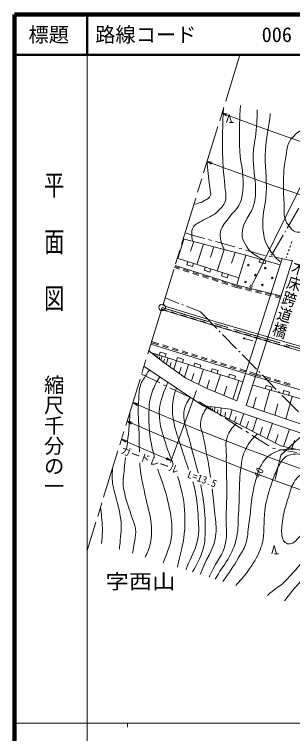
# Model space of a CAD drawing. Units: millimetres, scale not verified. Extents: x 40000 to 680000, y 20000 to 380000.
# Drawn here: x 40000 to 108792, y 202409 to 380000 of the extents above; entities that cross this region are included whole.
import ezdxf
from ezdxf.enums import TextEntityAlignment as Align

# ---------------------------------------------------------------- set-up
doc = ezdxf.new("R2010")
doc.units = ezdxf.units.MM
doc.header["$LTSCALE"] = 1000
doc.linetypes.add('CHAIN', pattern=[18.5, 12, -1.5, 3.5, -1.5])
for name, color, linetype, lineweight in [('M-BGD', 7, 'Continuous', 13), ('M-BMK', 2, 'CHAIN', 13), ('M-BMK-ROW', 30, 'Continuous', 13), ('M-BMK-SRVR', 3, 'Continuous', 13), ('M-STR-HTXT', 7, 'Continuous', 13), ('M-STR-STRC', 7, 'Continuous', 13), ('M-TTL', 2, 'Continuous', 140), ('M-TTL-BAND', 7, 'Continuous', 13), ('M-TTL-LINE', 7, 'Continuous', 50)]:
    doc.layers.add(name, color=color, linetype=linetype, lineweight=lineweight)
doc.layers.add('M-BMK-HTXT', color=7, linetype='Continuous')
doc.layers.add('M-TTL-TXT', color=7, linetype='Continuous')
doc.styles.add('@ＭＳ ゴシック', font='')
doc.styles.add('ＭＳ ゴシック', font='')
doc.styles.get('@ＭＳ ゴシック').set_extended_font_data('@MS Gothic')
doc.styles.get('ＭＳ ゴシック').set_extended_font_data('MS Gothic')

msp = doc.modelspace()

# ---------------------------------------------------------------- linework, layer by layer
at = {"layer": 'M-BGD'}
for p, q in [((92466, 353310), (93066, 355310)), ((93066, 355310), (93666, 353310)), ((93166, 353310), (94166, 353310)), ((110307, 332192), (107435, 327235)), ((106432, 325505), (103559, 320548)), ((107033, 326543), (106833, 326197)), ((81911, 324511), (80387, 319752)), ((81749, 324553), (97216, 320555)), ((84330, 323886), (83568, 321506)), ((86749, 323261), (85138, 318230)), ((108458, 323414), (108628, 323884)), ((89306, 322600), (88500, 320085)), ((91863, 321939), (90159, 316622)), ((107779, 321533), (107948, 322003)), ((108118, 322474), (108288, 322944)), ((80278, 319787), (95494, 314913)), ((94566, 321240), (93714, 318582)), ((94957, 284583), (106208, 319722)), ((97216, 320555), (105706, 318155)), ((107179, 319872), (107269, 320122)), ((107439, 320592), (107609, 321063)), ((82886, 318952), (82642, 318190)), ((82642, 318190), (84071, 317732)), ((84071, 317732), (84315, 318494)), ((97300, 283425), (108788, 319303)), ((100739, 319559), (100522, 318789)), ((100522, 318789), (101965, 318381)), ((101965, 318381), (102183, 319151)), ((80782, 317079), (79562, 317467)), ((80867, 317367), (79650, 317754)), ((83164, 316320), (81735, 316775)), ((83249, 316608), (81820, 317063)), ((85631, 315849), (84202, 316304)), ((87172, 317579), (86928, 316817)), ((86928, 316817), (88356, 316359)), ((88356, 316359), (88600, 317121)), ((91457, 316206), (91213, 315444)), ((108195, 317451), (108223, 317443)), ((85546, 315561), (84117, 316016)), ((87928, 314802), (86499, 315257)), ((88013, 315090), (86584, 315545)), ((90310, 314043), (88881, 314499)), ((90395, 314331), (88966, 314786)), ((91213, 315444), (92642, 314986)), ((92642, 314986), (92886, 315748)), ((92692, 313284), (91263, 313740)), ((92777, 313572), (91348, 314028)), ((94865, 312592), (93645, 312981)), ((94946, 312881), (93730, 313269)), ((96180, 312275), (94865, 312592)), ((96251, 312567), (94946, 312881)), ((98611, 311689), (97152, 312041)), ((98681, 311981), (97223, 312332)), ((101041, 311103), (99583, 311455)), ((101112, 311395), (99654, 311746)), ((103471, 310517), (102013, 310869)), ((103542, 310809), (102084, 311160)), ((77255, 309992), (80685, 308646)), ((105758, 309965), (104443, 310283)), ((105819, 310259), (104514, 310574)), ((105896, 309942), (105758, 309965)), ((105986, 310231), (105819, 310259)), ((76407, 307245), (77770, 306829)), ((81429, 308354), (81802, 308208)), ((82546, 307916), (85976, 306570)), ((78726, 306536), (80161, 306098)), ((81117, 305806), (82552, 305368)), ((85976, 306570), (90055, 302411)), ((83508, 305075), (84942, 304637)), ((85899, 304345), (87333, 303906)), ((88290, 303614), (89653, 303198)), ((89653, 303198), (91227, 302736)), ((92186, 302454), (93626, 302032)), ((90615, 301840), (90895, 301554)), ((91455, 300983), (94956, 297413)), ((94585, 301750), (96024, 301327)), ((96534, 300077), (96945, 300160)), ((96945, 300160), (96847, 299798)), ((96984, 301046), (98423, 300623)), ((99383, 300342), (100822, 299919)), ((75636, 298377), (73841, 298933)), ((75724, 298663), (73929, 299219)), ((78112, 297924), (76679, 298368)), ((98947, 299421), (96534, 300077)), ((96847, 299798), (96534, 300077)), ((101782, 299638), (103221, 299215)), ((104180, 298933), (105620, 298511)), ((73769, 296528), (73237, 296976)), ((76071, 296630), (75826, 295868)), ((77499, 296172), (76071, 296630)), ((78024, 297637), (76591, 298081)), ((80412, 296897), (78979, 297341)), ((80500, 297184), (79067, 297628)), ((82800, 296158), (81368, 296602)), ((82888, 296445), (81455, 296888)), ((95516, 296842), (95796, 296556)), ((106579, 298229), (108018, 297807)), ((96451, 289250), (73769, 296528)), ((74194, 296196), (74249, 296367)), ((74588, 295887), (74698, 296230)), ((74982, 295579), (75090, 295916)), ((75376, 295271), (75591, 295944)), ((75801, 294938), (75966, 295453)), ((76226, 294605), (76557, 295634)), ((76859, 294110), (77105, 294875)), ((77255, 295410), (77499, 296172)), ((77511, 293640), (78002, 295170)), ((80356, 295255), (80111, 294493)), ((81784, 294797), (80356, 295255)), ((85189, 295418), (83756, 295862)), ((85276, 295705), (83843, 296149)), ((87577, 294679), (86144, 295122)), ((87664, 294966), (86231, 295409)), ((96356, 295985), (99857, 292415)), ((72045, 293115), (86549, 283387)), ((78449, 292976), (78800, 294070)), ((79387, 292313), (80089, 294501)), ((81540, 294035), (81784, 294797)), ((82068, 290415), (83072, 293543)), ((84640, 293880), (84396, 293118)), ((86069, 293422), (84640, 293880)), ((85824, 292660), (86069, 293422)), ((89965, 293939), (88532, 294383)), ((90052, 294226), (88620, 294670)), ((92353, 293200), (90920, 293643)), ((92440, 293486), (91008, 293930)), ((94829, 292747), (93396, 293191)), ((80727, 291364), (81229, 292928)), ((83794, 289491), (84394, 291359)), ((85555, 288625), (86754, 292362)), ((88925, 292505), (88681, 291744)), ((90354, 292047), (88925, 292505)), ((90109, 291285), (90354, 292047)), ((94741, 292460), (93308, 292904)), ((97129, 291720), (95696, 292164)), ((97217, 292007), (95784, 292451)), ((99880, 290869), (98084, 291425)), ((99966, 291156), (98172, 291711)), ((100417, 291844), (100697, 291558)), ((87542, 287660), (88217, 289764)), ((89583, 286813), (90933, 291021)), ((93210, 291130), (92966, 290369)), ((94638, 290672), (93210, 291130)), ((94033, 284966), (95505, 289554)), ((94394, 289910), (94638, 290672)), ((100893, 290570), (99880, 290869)), ((100980, 290857), (99966, 291156)), ((101257, 290987), (104758, 287417)), ((103291, 289862), (101852, 290287)), ((103378, 290149), (101940, 290574)), ((105689, 289155), (104250, 289580)), ((105776, 289442), (104337, 289867)), ((91808, 285889), (92544, 288183)), ((102259, 288335), (102040, 287565)), ((103702, 287924), (102259, 288335)), ((103483, 287155), (103702, 287924)), ((108087, 288448), (106648, 288872)), ((108174, 288735), (106735, 289159)), ((101636, 281964), (103141, 287252)), ((105318, 286846), (105598, 286560)), ((106159, 285989), (110237, 281830)), ((106587, 287103), (106368, 286334)), ((108030, 286693), (106587, 287103)), ((107811, 285923), (108030, 286693)), ((99031, 282842), (99783, 285486)), ((107107, 280121), (108687, 285674)), ((87125, 283090), (87150, 283284)), ((87570, 282861), (87620, 283248)), ((88014, 282632), (88061, 282994)), ((88458, 282403), (88552, 283127)), ((88950, 282150), (89021, 282698)), ((89441, 281896), (89583, 282992)), ((90929, 281129), (91145, 282789)), ((104371, 281043), (105161, 283819)), ((90185, 281513), (90293, 282343)), ((92024, 280565), (92183, 281786)), ((93119, 280000), (93839, 282357)), ((94438, 279320), (94871, 280739)), ((95757, 278640), (96716, 281448)), ((97302, 277843), (97863, 279488)), ((98847, 277047), (99970, 280337)), ((102467, 275180), (103783, 279034)), ((100657, 276113), (101315, 278041)), ((106572, 273279), (108041, 277580)), ((104487, 274139), (105221, 276289)), ((110566, 275559), (105870, 271175)), ((108571, 272834), (109233, 274771)), ((105870, 271175), (104501, 265120)), ((103626, 246826), (104226, 248826)), ((104226, 248826), (104826, 246826)), ((104326, 246826), (105326, 246826))]:
    msp.add_line(p, q, dxfattribs=at)
for points in [[(95023, 313156), (95494, 314913), (97216, 320555)], [(106071, 310505), (105877, 310539), (95023, 313156), (79735, 318027)], [(76689, 308159), (89927, 304114), (110814, 297984), (149826, 287269), (172825, 281432), (192594, 277110), (218464, 272247), (234706, 269643), (267947, 265374), (281560, 264172), (303893, 262878), (322749, 262439), (347538, 262767), (367601, 263788), (392448, 265995), (410520, 268261), (426813, 270787), (443098, 273776), (466141, 278812)], [(76364, 307108), (89612, 303060), (110513, 296925), (149545, 286206), (172572, 280362), (192375, 276032), (218275, 271164), (234549, 268554), (267828, 264280), (281480, 263075), (303848, 261779), (322744, 261338), (347574, 261668), (367678, 262691), (392565, 264901), (410672, 267172), (426997, 269703), (443315, 272697), (466397, 277742)], [(402213, 256145), (399574, 255823), (376358, 253553), (351288, 252332), (327090, 251802), (302737, 252195), (278667, 253759), (266252, 254848), (254676, 256089), (216245, 261729), (205256, 263703), (201173, 264079), (185968, 265659), (163464, 271192), (153769, 274496), (148325, 276220), (99779, 290537), (73739, 298602)], [(94957, 284583), (87397, 287720), (82420, 290166), (76977, 294018), (73769, 296528)], [(149754, 273987), (99051, 288416), (98912, 288461)], [(135622, 270922), (125054, 271769), (95906, 281725), (93372, 282499), (86549, 283387)], [(86549, 283387), (105838, 273442), (123914, 269419), (135622, 270922)], [(149484, 273187), (145996, 272428), (135614, 273116), (125343, 273977), (97300, 283425)]]:
    msp.add_lwpolyline(points, dxfattribs=at)
for centre in [(97859, 318095), (102039, 317373), (99588, 315643), (103769, 314921), (97137, 313914), (101317, 313192)]:
    msp.add_circle(centre, 200, dxfattribs=at)
for points, knots in [([(95917, 357529), (95649, 354438), (95612, 351603), (95659, 347706), (95707, 343648), (96803, 341401), (96526, 337352), (96417, 335758), (96346, 334820), (95762, 333332), (95174, 331835), (94178, 331382), (93266, 330058), (92309, 328670), (91328, 328040), (90998, 326388), (90652, 324652), (91141, 323591), (91863, 321939)], [0, 0, 0, 0, 1, 1, 1, 2, 2, 2, 3, 3, 3, 4, 4, 4, 5, 5, 5, 6, 6, 6, 6]), ([(91737, 356912), (91457, 352702), (91378, 349322), (91499, 344283), (91559, 341794), (91886, 340416), (91997, 337928), (92069, 336324), (92610, 335343), (92106, 333819), (91714, 332631), (91051, 332154), (90164, 331272), (88897, 330012), (87768, 329846), (86238, 328923), (85602, 328539), (85142, 328458), (84612, 327938), (83492, 326839), (83863, 325501), (84025, 323965)], [0, 0, 0, 0, 1, 1, 1, 2, 2, 2, 3, 3, 3, 4, 4, 4, 5, 5, 5, 6, 6, 6, 7, 7, 7, 7]), ([(100005, 356427), (99980, 355175), (100019, 353983), (99898, 352396), (99691, 349673), (99187, 348183), (99076, 345455), (98887, 340832), (100226, 338154), (99340, 333613), (98704, 330352), (96260, 328993), (96293, 325670), (96302, 324713), (96632, 324203), (97034, 323334), (98073, 321087), (99595, 320576), (101872, 319239)], [0, 0, 0, 0, 1, 1, 1, 2, 2, 2, 3, 3, 3, 4, 4, 4, 5, 5, 5, 6, 6, 6, 6]), ([(103274, 355547), (103249, 355165), (103213, 354763), (103158, 354333), (102770, 351282), (102243, 349606), (102069, 346536), (101833, 342379), (102449, 340038), (102270, 335878), (102141, 332890), (101327, 331258), (101416, 328269), (101495, 325617), (101746, 323925), (103224, 321723), (104031, 320521), (104476, 319976), (105687, 318951)], [0, 0, 0, 0, 1, 1, 1, 2, 2, 2, 3, 3, 3, 4, 4, 4, 5, 5, 5, 6, 6, 6, 6]), ([(116296, 335791), (115940, 334255), (115835, 333795), (115413, 332554), (115006, 331360), (114808, 330666), (114197, 329562), (113575, 328439), (113324, 327601), (112230, 326929), (111298, 326358), (110550, 325997), (109503, 326308), (108697, 326547), (108433, 327095), (107901, 327745), (107401, 328354), (107136, 328749), (106915, 329506), (106527, 330838), (106758, 331666), (106694, 333053), (106624, 334582), (106530, 335439), (106547, 336970), (106578, 339844), (106460, 341494), (107013, 344315), (107449, 346533), (107336, 348146), (108887, 349790), (109806, 350764), (110404, 351190), (111683, 351774)], [0, 0, 0, 0, 1, 1, 1, 2, 2, 2, 3, 3, 3, 4, 4, 4, 5, 5, 5, 6, 6, 6, 7, 7, 7, 8, 8, 8, 9, 9, 9, 10, 10, 10, 11, 11, 11, 11]), ([(84392, 333114), (85364, 333286), (86060, 333485), (87036, 334014), (87711, 334379), (88256, 334596), (88500, 335324), (88689, 335888), (88430, 336250), (88373, 336842), (88137, 339303), (87807, 340665), (87686, 343134), (87676, 343328), (87668, 343516), (87660, 343701)], [0, 0, 0, 0, 1, 1, 1, 2, 2, 2, 3, 3, 3, 4, 4, 4, 5, 5, 5, 5]), ([(73401, 292206), (72777, 291292), (72599, 291042), (72136, 290265), (71776, 289660), (71484, 289359), (71255, 288693), (70689, 287043), (70832, 286000), (70702, 284260), (70480, 281271), (70737, 279583), (70833, 276587), (70889, 274808), (70881, 273375), (70903, 271979)], [0, 0, 0, 0, 1, 1, 1, 2, 2, 2, 3, 3, 3, 4, 4, 4, 5, 5, 5, 5]), ([(75961, 290489), (75066, 289166), (74813, 288584), (74272, 287272), (73117, 284471), (73273, 282610), (73274, 279580), (73276, 275981), (73856, 273784), (74662, 270622)], [0, 0, 0, 0, 1, 1, 1, 2, 2, 2, 3, 3, 3, 3]), ([(77942, 289160), (76540, 285583), (75613, 283926), (75872, 280432), (76028, 278314), (76452, 277161), (77059, 275125), (77798, 272650), (78552, 270846), (79280, 268955)], [0, 0, 0, 0, 1, 1, 1, 2, 2, 2, 3, 3, 3, 3]), ([(83072, 267586), (83012, 267767), (82948, 267959), (82878, 268168), (82168, 270294), (81750, 271479), (81081, 273618), (80421, 275734), (79871, 276879), (79472, 279059), (79156, 280782), (78986, 281784), (79120, 283531), (79249, 285210), (79468, 285908), (80064, 287737)], [0, 0, 0, 0, 1, 1, 1, 2, 2, 2, 3, 3, 3, 4, 4, 4, 5, 5, 5, 5]), ([(83491, 285438), (82928, 284699), (82744, 284358), (82416, 283589), (81849, 282260), (81776, 281355), (81942, 279919), (82061, 278886), (82339, 278346), (82603, 277340), (83034, 275696), (83325, 274788), (83739, 273139), (84370, 270623), (84928, 268705), (85421, 266738)], [0, 0, 0, 0, 1, 1, 1, 2, 2, 2, 3, 3, 3, 4, 4, 4, 5, 5, 5, 5]), ([(87570, 282861), (86733, 281603), (86360, 280926), (86113, 279527), (85806, 277791), (86542, 276810), (86841, 275072), (87398, 271834), (87863, 270046), (88355, 266797), (88418, 266386), (88476, 265993), (88532, 265615)], [0, 0, 0, 0, 1, 1, 1, 2, 2, 2, 3, 3, 3, 4, 4, 4, 4]), ([(68577, 281879), (68558, 280449), (68455, 279383), (68326, 277733), (68184, 275932), (67985, 274504), (67786, 273105)], [0, 0, 0, 0, 1, 1, 1, 2, 2, 2, 2]), ([(94917, 279073), (93717, 277778), (93123, 277115), (92599, 275554), (92052, 273923), (92430, 272873), (92406, 271152), (92358, 267709), (92536, 265780), (92522, 262336), (92511, 259582), (92409, 258040), (92344, 255286), (92291, 253032), (92680, 251721), (92216, 249514), (91567, 246424), (90072, 245080), (88702, 242235), (88495, 241805), (88304, 241412), (88124, 241040)], [0, 0, 0, 0, 1, 1, 1, 2, 2, 2, 3, 3, 3, 4, 4, 4, 5, 5, 5, 6, 6, 6, 7, 7, 7, 7]), ([(100091, 276405), (98829, 275162), (98303, 274694), (97544, 273333), (96910, 272197), (96563, 271511), (96330, 270231), (95374, 264979), (95780, 261921), (95407, 256596), (95254, 254405), (95420, 253142), (94980, 250991), (94044, 246423), (91701, 244196), (89657, 240561)], [0, 0, 0, 0, 1, 1, 1, 2, 2, 2, 3, 3, 3, 4, 4, 4, 5, 5, 5, 5]), ([(109490, 272629), (107214, 272613), (106011, 272800), (104183, 271767), (103205, 271214), (102608, 270885), (101910, 270004), (100594, 268345), (100287, 267090), (99688, 265059), (98478, 260953), (98658, 258460), (97983, 254233), (97661, 252217), (97803, 251007), (97147, 249073), (96690, 247729), (96121, 247110), (95418, 245877), (94008, 243408), (93325, 242497), (91540, 239973)], [0, 0, 0, 0, 1, 1, 1, 2, 2, 2, 3, 3, 3, 4, 4, 4, 5, 5, 5, 6, 6, 6, 7, 7, 7, 7]), ([(67444, 270570), (67342, 269714), (67251, 268799), (67183, 267761), (67061, 265881), (66677, 264796), (67004, 262940), (67469, 260301), (68106, 258906), (68873, 256337), (69268, 255014), (69737, 254331), (69930, 252964), (70090, 251836), (69920, 251178), (69745, 250052), (69571, 248934), (69399, 247911), (69216, 246949)], [0, 0, 0, 0, 1, 1, 1, 2, 2, 2, 3, 3, 3, 4, 4, 4, 5, 5, 5, 6, 6, 6, 6]), ([(94731, 238976), (95687, 240219), (96683, 241023), (97749, 242550), (99107, 244495), (99880, 245622), (100755, 247827), (101074, 248631), (101271, 249091), (101398, 249947), (101908, 253380), (101502, 255384), (102088, 258804), (102448, 260902), (102915, 262023), (103566, 264050), (103849, 264932), (104007, 265427), (104344, 266289), (104612, 266976), (104742, 267372), (105090, 268022), (105691, 269144), (106038, 269821), (106981, 270676), (107584, 271222), (108140, 271247), (108944, 271369), (110354, 271583), (111177, 271354), (112589, 271151), (114380, 270894), (115483, 270928), (117110, 270133), (118142, 269628), (118644, 269109), (119294, 268161), (119977, 267165), (119681, 266299), (119662, 265091), (119655, 264631), (119545, 264382), (119451, 263931), (119329, 263340), (119289, 263000), (119102, 262427), (118484, 260541), (117909, 259568), (117215, 257708), (116341, 255362), (116276, 253888), (115236, 251611), (114028, 248970), (113056, 247627), (111398, 245243), (110062, 243323), (109124, 242384), (107546, 240656), (105839, 238786), (103999, 238025), (102571, 236525)], [0, 0, 0, 0, 1, 1, 1, 2, 2, 2, 3, 3, 3, 4, 4, 4, 5, 5, 5, 6, 6, 6, 7, 7, 7, 8, 8, 8, 9, 9, 9, 10, 10, 10, 11, 11, 11, 12, 12, 12, 13, 13, 13, 14, 14, 14, 15, 15, 15, 16, 16, 16, 17, 17, 17, 18, 18, 18, 19, 19, 19, 20, 20, 20, 20]), ([(106756, 235218), (107168, 235694), (107613, 236191), (108065, 236809), (110038, 239506), (111697, 240613), (113446, 243460), (115335, 246535), (116160, 248434), (117286, 251862), (117929, 253821), (117913, 255022), (118502, 256998), (119363, 259883), (120811, 261147), (121620, 264047), (121907, 265076), (121975, 265697), (121933, 266764), (121909, 267360), (121812, 267697), (121600, 268254), (121232, 269222), (120758, 269543), (119923, 270307)], [0, 0, 0, 0, 1, 1, 1, 2, 2, 2, 3, 3, 3, 4, 4, 4, 5, 5, 5, 6, 6, 6, 7, 7, 7, 8, 8, 8, 8]), ([(71009, 269283), (71067, 268424), (71157, 267511), (71298, 266482), (71582, 264397), (71940, 263263), (72361, 261201), (72926, 258433), (73545, 256928), (73818, 254116), (73995, 252290), (74026, 251217), (73647, 249422), (73342, 247980), (72843, 247101), (72335, 245974)], [0, 0, 0, 0, 1, 1, 1, 2, 2, 2, 3, 3, 3, 4, 4, 4, 5, 5, 5, 5]), ([(64266, 267912), (64262, 267839), (64258, 267766), (64255, 267692), (64194, 266352), (64080, 265583), (64291, 264257), (64802, 261036), (65673, 259346), (66190, 256126), (66560, 253822), (66428, 252473), (66191, 250150), (66113, 249377), (66036, 248654), (65954, 247968)], [0, 0, 0, 0, 1, 1, 1, 2, 2, 2, 3, 3, 3, 4, 4, 4, 5, 5, 5, 5]), ([(75440, 267684), (76176, 265277), (77015, 263642), (77680, 260863), (78412, 257800), (78901, 256049), (78954, 252899), (79010, 249480), (77840, 247488), (76799, 244579)], [0, 0, 0, 0, 1, 1, 1, 2, 2, 2, 3, 3, 3, 3]), ([(107821, 260982), (108229, 262317), (108341, 263136), (109051, 264337), (109591, 265250), (109995, 265737), (110834, 266385), (111695, 267051), (112243, 267556), (113329, 267625), (114253, 267684), (114872, 267458), (115568, 266847), (116086, 266393), (116193, 265940), (116358, 265271), (116508, 264662), (116480, 264285), (116387, 263664), (116209, 262481), (115835, 261880), (115435, 260753), (115157, 259970), (114948, 259551), (114673, 258767), (114335, 257803), (114323, 257195), (113879, 256274), (112681, 253794), (111894, 252370), (109947, 250421), (109372, 249846), (109022, 249394), (108220, 249260), (107722, 249176), (107371, 249286), (106970, 249593), (106544, 249919), (106422, 250264), (106283, 250781), (105883, 252268), (106094, 253195), (106279, 254723), (106581, 257223), (107085, 258574), (107821, 260982)], [0, 0, 0, 0, 1, 1, 1, 2, 2, 2, 3, 3, 3, 4, 4, 4, 5, 5, 5, 6, 6, 6, 7, 7, 7, 8, 8, 8, 9, 9, 9, 10, 10, 10, 11, 11, 11, 12, 12, 12, 13, 13, 13, 14, 14, 14, 15, 15, 15, 15]), ([(80364, 265906), (80556, 265300), (80744, 264658), (80928, 263963), (81795, 260683), (82139, 258758), (82162, 255366), (82186, 251739), (81805, 249684), (80941, 246162), (80706, 245202), (80498, 244319), (80292, 243488)], [0, 0, 0, 0, 1, 1, 1, 2, 2, 2, 3, 3, 3, 4, 4, 4, 4]), ([(84458, 263484), (85063, 260234), (85276, 259208), (85408, 256431), (85526, 253953), (85787, 252506), (85259, 250083), (84682, 247434), (83711, 246146), (82688, 243635), (82577, 243362), (82472, 243097), (82372, 242838)], [0, 0, 0, 0, 1, 1, 1, 2, 2, 2, 3, 3, 3, 4, 4, 4, 4]), ([(86078, 263843), (86257, 262950), (86426, 261995), (86584, 260933), (87109, 257425), (87236, 255416), (87153, 251870), (87116, 250331), (87072, 249441), (86650, 247960), (85969, 245570), (85051, 244117), (84033, 242319)], [0, 0, 0, 0, 1, 1, 1, 2, 2, 2, 3, 3, 3, 4, 4, 4, 4]), ([(88916, 262819), (89164, 260864), (89346, 259063), (89573, 256588), (89748, 254685), (89968, 253606), (89812, 251701), (89523, 248185), (87917, 246533), (86605, 243259), (86369, 242667), (86153, 242181), (85941, 241722)], [0, 0, 0, 0, 1, 1, 1, 2, 2, 2, 3, 3, 3, 4, 4, 4, 4]), ([(61287, 258262), (61305, 258123), (61323, 257981), (61339, 257833), (61576, 255744), (61775, 254569), (61761, 252466), (61754, 251281), (61679, 250283), (61559, 249342)], [0, 0, 0, 0, 1, 1, 1, 2, 2, 2, 3, 3, 3, 3])]:
    msp.add_open_spline(points, degree=3, knots=knots, dxfattribs=at)
msp.add_open_spline([(84458, 263484), (84319, 263892), (84199, 264245), (84092, 264560)], degree=3, dxfattribs=at)
at = {"layer": 'M-BMK'}
for p, q in [((95777, 370000), (76758, 308384)), ((76522, 307620), (58000, 247613))]:
    msp.add_line(p, q, dxfattribs=at)
msp.add_arc((601829, 2009454), 1781063, 252.84605, 255.99549, dxfattribs=at)
at = {"layer": 'M-BMK-ROW'}
for p, q in [((82211, 326051), (84258, 325399)), ((84258, 325399), (87012, 324657)), ((87978, 324397), (88750, 324189)), ((89716, 323929), (93044, 323033)), ((93044, 323033), (94533, 322591)), ((95492, 322307), (96259, 322079)), ((97217, 321794), (98337, 321462)), ((98337, 321462), (101142, 320662)), ((101142, 320662), (102040, 320485)), ((103021, 320291), (103806, 320136)), ((104787, 319943), (108756, 319160)), ((71434, 291136), (75947, 288984)), ((76850, 288553), (77572, 288209)), ((78475, 287778), (82988, 285626)), ((83890, 285196), (84612, 284851)), ((85515, 284421), (85885, 284244)), ((85885, 284244), (89763, 281788)), ((90607, 281253), (91283, 280825)), ((92128, 280290), (96352, 277614)), ((97196, 277079), (97872, 276651)), ((98717, 276116), (102941, 273440)), ((103792, 272922), (104578, 272772)), ((105561, 272586), (109780, 271784))]:
    msp.add_line(p, q, dxfattribs=at)
at = {"layer": 'M-BMK-SRVR'}
msp.add_circle((76522, 307619), 800, dxfattribs=at)
at = {"layer": 'M-STR-HTXT'}
for p, q in [((91346, 355644), (92425, 354966)), ((91346, 355644), (92603, 355433)), ((87660, 343701), (88739, 343023)), ((87660, 343701), (88917, 343490)), ((85039, 287140), (78627, 269379)), ((69278, 284149), (70325, 283423)), ((69278, 284149), (70524, 283882)), ((67856, 279545), (68902, 278816)), ((67856, 279545), (69102, 279274)), ((66478, 275078), (67521, 274346)), ((66478, 275078), (67723, 274804)), ((78785, 269816), (77534, 270065)), ((78785, 269816), (77726, 270527))]:
    msp.add_line(p, q, dxfattribs=at)
for centre, radius, start, end in [((315976, 945847), 631505, 249.16331, 279.3476), ((312289, 933905), 631505, 249.16331, 262.06644), ((328796, 883448), 653077, 246.58565, 265.65263), ((328945, 878162), 653077, 246.43548, 276.66886), ((329369, 872906), 653077, 246.26281, 247.43709)]:
    msp.add_arc(centre, radius, start, end, dxfattribs=at)
at = {"layer": 'M-STR-STRC'}
msp.add_line((117137, 350579), (98743, 313024), dxfattribs=at)
msp.add_circle((98480, 312870), 305, dxfattribs=at)
at = {"layer": 'M-TTL'}
for p, q in [((40000, 380000), (40000, 20000)), ((680000, 380000), (40000, 380000))]:
    msp.add_line(p, q, dxfattribs=at)
at = {"layer": 'M-TTL-BAND'}
for p, q in [((58000, 370000), (58000, 20000)), ((40000, 205000), (579000, 205000)), ((68000, 205000), (68000, 204000))]:
    msp.add_line(p, q, dxfattribs=at)
at = {"layer": 'M-TTL-LINE'}
for p, q in [((58000, 380000), (58000, 370000)), ((40000, 370000), (680000, 370000))]:
    msp.add_line(p, q, dxfattribs=at)

# ---------------------------------------------------------------- texts
at = {"layer": 'M-BGD', "style": 'ＭＳ ゴシック'}
msp.add_text('40', height=1833, rotation=63.535, dxfattribs=at).set_placement((101132, 265055), align=Align.BOTTOM_LEFT)
at = {"layer": 'M-BMK-HTXT', "style": 'ＭＳ ゴシック', "width": 1.15}
msp.add_text('字西山', height=3666, dxfattribs=at).set_placement((71170, 237045), align=Align.BOTTOM_CENTER)
at = {"layer": 'M-STR-HTXT', "style": '@ＭＳ ゴシック', "width": 1.15}
msp.add_text('木床跨道橋', height=2566, rotation=252.766, dxfattribs=at).set_placement((106013, 310317), align=Align.BOTTOM_CENTER)
at = {"layer": 'M-STR-HTXT', "style": 'ＭＳ ゴシック'}
msp.add_text('ガードレール\u3000L=13.5', height=1833, rotation=340.15, dxfattribs=at).set_placement((77678, 266876), align=Align.BOTTOM_CENTER)
at = {"layer": 'M-TTL-BAND', "style": '@ＭＳ ゴシック', "width": 1.4}
msp.add_text('平  面  図', height=3666, rotation=270, dxfattribs=at).set_placement((49777, 306475), align=Align.MIDDLE_RIGHT)
at = {"layer": 'M-TTL-BAND', "style": '@ＭＳ ゴシック'}
msp.add_text('縮尺千分の一', height=3666, rotation=270, dxfattribs=at).set_placement((49777, 261030), align=Align.MIDDLE_RIGHT)
at = {"layer": 'M-TTL-TXT', "style": 'ＭＳ ゴシック'}
msp.add_text('標題', height=3666, dxfattribs=at).set_placement((48500, 375000), align=Align.MIDDLE_CENTER)
for s, p in [('路線コード', (60000, 375000)), ('006', (101142, 375000))]:
    msp.add_text(s, height=3666, dxfattribs=at).set_placement(p, align=Align.MIDDLE_LEFT)

doc.saveas('drawing.dxf')
